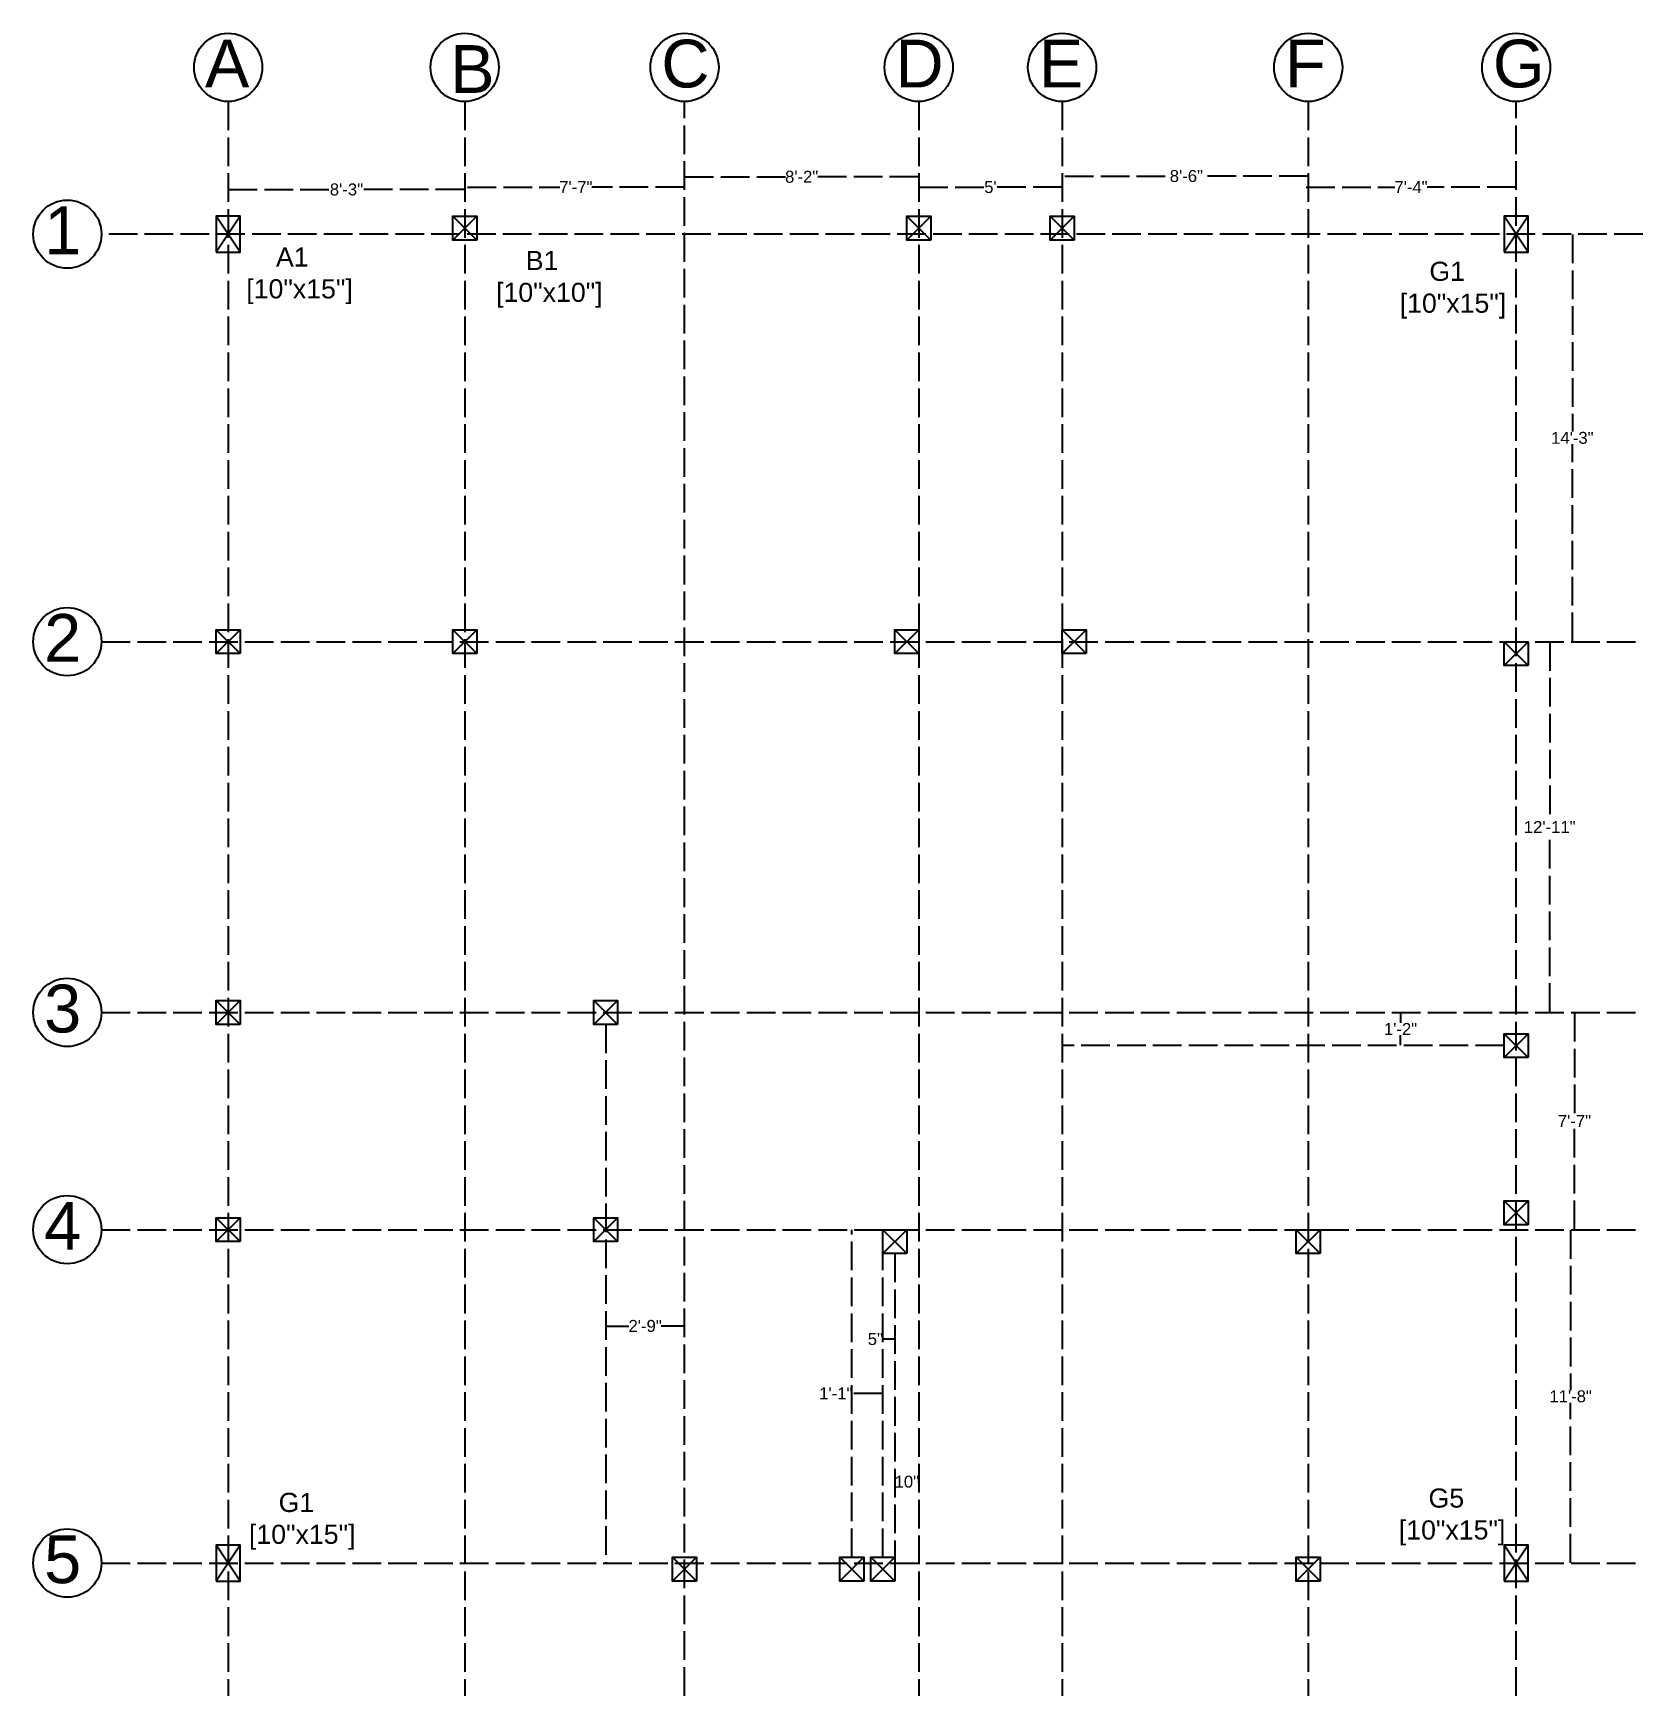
# Model space of a CAD drawing. Header units: inches. Extents: x 652 to 1326, y 19 to 714.
import ezdxf

# ---------------------------------------------------------------- set-up
doc = ezdxf.new("R2010")
doc.units = ezdxf.units.IN
doc.header["$MEASUREMENT"] = 0
doc.linetypes.add('ACAD_ISO02W100', pattern=[15, 12, -3])
doc.styles.get("Standard").update_dxf_attribs({"font": 'arial.ttf'})
doc.dimstyles.get("Standard").update_dxf_attribs({"dimtxt": 5, "dimasz": 0.18, "dimexe": 0.18, "dimexo": 0.0625, "dimgap": 0.09, "dimtad": 0, "dimtih": 1, "dimtoh": 1, "dimdec": 0, "dimdsep": 46, "dimlunit": 3, "dimtxsty": 'Standard', "dimcen": 0.09, "dimse1": 1, "dimse2": 1, "dimadec": 0, "dimazin": 0, "dimtfac": 1, "dimtdec": 0, "dimtofl": 0, "dimtmove": 0, "dimatfit": 3, "dimfxl": 1, "dimtolj": 1, "dimtzin": 0, "dimarcsym": 0})

# ---------------------------------------------------------------- blocks, each defined once
blk = doc.blocks.new('*D18')
at = {"color": 0, "linetype": 'ACAD_ISO02W100', "lineweight": -2, "transparency": 16777216}
for p, q in [((892.2, 173.56), (901.74, 173.56)), ((924.84, 173.56), (915.29, 173.56))]:
    blk.add_line(p, q, dxfattribs=at)
at = {"color": 0, "linetype": 'ACAD_ISO02W100', "transparency": 16777216}
for points in [[(892.2, 173.59), (892.2, 173.53), (892.02, 173.56)], [(924.84, 173.59), (924.84, 173.53), (925.02, 173.56)]]:
    blk.add_solid(points, dxfattribs=at)
at = {"layer": 'Defpoints', "color": 0, "linetype": 'ACAD_ISO02W100', "transparency": 16777216}
for p in [(892.02, 186.52), (925.02, 186.52), (892.02, 173.56)]:
    blk.add_point(p, dxfattribs=at)
at = {"color": 0, "linetype": 'ACAD_ISO02W100', "transparency": 16777216, "insert": (908.52, 173.56), "char_height": 5, "attachment_point": 5}
blk.add_mtext('\\A1;2\'-9"', dxfattribs=at)
blk = doc.blocks.new('*D19')
at = {"color": 0, "linetype": 'ACAD_ISO02W100', "lineweight": -2, "transparency": 16777216}
for p, q in [((995.02, 145.36), (994.84, 145.36)), ((1007.84, 145.36), (995.2, 145.36))]:
    blk.add_line(p, q, dxfattribs=at)
at = {"color": 0, "linetype": 'ACAD_ISO02W100', "transparency": 16777216}
for points in [[(995.2, 145.39), (995.2, 145.33), (995.02, 145.36)], [(1007.84, 145.39), (1007.84, 145.33), (1008.02, 145.36)]]:
    blk.add_solid(points, dxfattribs=at)
at = {"layer": 'Defpoints', "color": 0, "linetype": 'ACAD_ISO02W100', "transparency": 16777216}
for p in [(995.02, 153.52), (1008.02, 153.52), (995.02, 145.36)]:
    blk.add_point(p, dxfattribs=at)
at = {"color": 0, "linetype": 'ACAD_ISO02W100', "transparency": 16777216, "insert": (988.33, 145.36), "char_height": 5, "attachment_point": 5}
blk.add_mtext('\\A1;1\'-1"', dxfattribs=at)
blk = doc.blocks.new('*D20')
at = {"color": 0, "linetype": 'ACAD_ISO02W100', "lineweight": -2, "transparency": 16777216}
for p, q in [((1008.02, 168.07), (1007.84, 168.07)), ((1012.84, 168.07), (1008.2, 168.07))]:
    blk.add_line(p, q, dxfattribs=at)
at = {"color": 0, "linetype": 'ACAD_ISO02W100', "transparency": 16777216}
for points in [[(1008.2, 168.1), (1008.2, 168.04), (1008.02, 168.07)], [(1012.84, 168.1), (1012.84, 168.04), (1013.02, 168.07)]]:
    blk.add_solid(points, dxfattribs=at)
at = {"layer": 'Defpoints', "color": 0, "linetype": 'ACAD_ISO02W100', "transparency": 16777216}
for p in [(1008.02, 168.07), (1008.02, 165.13), (1013.02, 165.13)]:
    blk.add_point(p, dxfattribs=at)
at = {"color": 0, "linetype": 'ACAD_ISO02W100', "transparency": 16777216, "insert": (1004.87, 168.07), "char_height": 5, "attachment_point": 5}
blk.add_mtext('\\A1;5"', dxfattribs=at)
blk = doc.blocks.new('*D21')
at = {"color": 0, "linetype": 'ACAD_ISO02W100', "lineweight": -2, "transparency": 16777216}
for p, q in [((1013.2, 108.4), (1013.34, 108.4)), ((1022.84, 108.4), (1022.69, 108.4))]:
    blk.add_line(p, q, dxfattribs=at)
at = {"color": 0, "linetype": 'ACAD_ISO02W100', "transparency": 16777216}
for points in [[(1013.2, 108.43), (1013.2, 108.37), (1013.02, 108.4)], [(1022.84, 108.43), (1022.84, 108.37), (1023.02, 108.4)]]:
    blk.add_solid(points, dxfattribs=at)
at = {"layer": 'Defpoints', "color": 0, "linetype": 'ACAD_ISO02W100', "transparency": 16777216}
for p in [(1013.02, 112.25), (1023.02, 112.25), (1013.02, 108.4)]:
    blk.add_point(p, dxfattribs=at)
at = {"color": 0, "linetype": 'ACAD_ISO02W100', "transparency": 16777216, "insert": (1018.02, 108.4), "char_height": 5, "attachment_point": 5}
blk.add_mtext('\\A1;10"', dxfattribs=at)
blk = doc.blocks.new('*D22')
at = {"color": 0, "linetype": 'ACAD_ISO02W100', "lineweight": -2, "transparency": 16777216}
for p, q in [((1224.66, 304.59), (1224.66, 300.42)), ((1224.66, 291.04), (1224.66, 295.22))]:
    blk.add_line(p, q, dxfattribs=at)
at = {"color": 0, "linetype": 'ACAD_ISO02W100', "transparency": 16777216}
for points in [[(1224.63, 304.59), (1224.69, 304.59), (1224.66, 304.77)], [(1224.63, 291.04), (1224.69, 291.04), (1224.66, 290.86)]]:
    blk.add_solid(points, dxfattribs=at)
at = {"layer": 'Defpoints', "color": 0, "linetype": 'ACAD_ISO02W100', "transparency": 16777216}
for p in [(1233.57, 304.77), (1224.66, 290.86), (1233.57, 290.86)]:
    blk.add_point(p, dxfattribs=at)
at = {"color": 0, "linetype": 'ACAD_ISO02W100', "transparency": 16777216, "insert": (1224.66, 297.82), "char_height": 5, "attachment_point": 5}
blk.add_mtext('\\A1;1\'-2"', dxfattribs=at)
blk = doc.blocks.new('*D23')
at = {"color": 0, "linetype": 'ACAD_ISO02W100', "lineweight": -2, "transparency": 16777216}
for p, q in [((734.2, 649.05), (776.78, 649.05)), ((832.84, 649.05), (790.25, 649.05))]:
    blk.add_line(p, q, dxfattribs=at)
at = {"color": 0, "linetype": 'ACAD_ISO02W100', "transparency": 16777216}
for points in [[(734.2, 649.08), (734.2, 649.02), (734.02, 649.05)], [(832.84, 649.08), (832.84, 649.02), (833.02, 649.05)]]:
    blk.add_solid(points, dxfattribs=at)
at = {"layer": 'Defpoints', "color": 0, "linetype": 'ACAD_ISO02W100', "transparency": 16777216}
for p in [(734.02, 649.05), (734.02, 649.05), (833.02, 649.05)]:
    blk.add_point(p, dxfattribs=at)
at = {"color": 0, "linetype": 'ACAD_ISO02W100', "transparency": 16777216, "insert": (783.52, 649.05), "char_height": 5, "attachment_point": 5}
blk.add_mtext('\\A1;8\'-3"', dxfattribs=at)
blk = doc.blocks.new('*D24')
at = {"color": 0, "linetype": 'ACAD_ISO02W100', "lineweight": -2, "transparency": 16777216}
for p, q in [((834.2, 650.05), (872.8, 650.05)), ((924.84, 650.05), (886.23, 650.05))]:
    blk.add_line(p, q, dxfattribs=at)
at = {"color": 0, "linetype": 'ACAD_ISO02W100', "transparency": 16777216}
for points in [[(834.2, 650.08), (834.2, 650.02), (834.02, 650.05)], [(924.84, 650.08), (924.84, 650.02), (925.02, 650.05)]]:
    blk.add_solid(points, dxfattribs=at)
at = {"layer": 'Defpoints', "color": 0, "linetype": 'ACAD_ISO02W100', "transparency": 16777216}
for p in [(834.02, 650.05), (834.02, 650.05), (925.02, 649.05)]:
    blk.add_point(p, dxfattribs=at)
at = {"color": 0, "linetype": 'ACAD_ISO02W100', "transparency": 16777216, "insert": (879.52, 650.05), "char_height": 5, "attachment_point": 5}
blk.add_mtext('\\A1;7\'-7"', dxfattribs=at)
blk = doc.blocks.new('*D25')
at = {"color": 0, "linetype": 'ACAD_ISO02W100', "lineweight": -2, "transparency": 16777216}
for p, q in [((925.2, 654.35), (967.28, 654.35)), ((1022.84, 654.35), (980.75, 654.35))]:
    blk.add_line(p, q, dxfattribs=at)
at = {"color": 0, "linetype": 'ACAD_ISO02W100', "transparency": 16777216}
for points in [[(925.2, 654.38), (925.2, 654.32), (925.02, 654.35)], [(1022.84, 654.38), (1022.84, 654.32), (1023.02, 654.35)]]:
    blk.add_solid(points, dxfattribs=at)
at = {"layer": 'Defpoints', "color": 0, "linetype": 'ACAD_ISO02W100', "transparency": 16777216}
for p in [(925.02, 654.35), (925.02, 649.05), (1023.02, 650.05)]:
    blk.add_point(p, dxfattribs=at)
at = {"color": 0, "linetype": 'ACAD_ISO02W100', "transparency": 16777216, "insert": (974.02, 654.35), "char_height": 5, "attachment_point": 5}
blk.add_mtext('\\A1;8\'-2"', dxfattribs=at)
blk = doc.blocks.new('*D26')
at = {"color": 0, "linetype": 'ACAD_ISO02W100', "lineweight": -2, "transparency": 16777216}
for p, q in [((1023.2, 650.05), (1050.62, 650.05)), ((1082.84, 650.05), (1055.41, 650.05))]:
    blk.add_line(p, q, dxfattribs=at)
at = {"color": 0, "linetype": 'ACAD_ISO02W100', "transparency": 16777216}
for points in [[(1023.2, 650.08), (1023.2, 650.02), (1023.02, 650.05)], [(1082.84, 650.08), (1082.84, 650.02), (1083.02, 650.05)]]:
    blk.add_solid(points, dxfattribs=at)
at = {"layer": 'Defpoints', "color": 0, "linetype": 'ACAD_ISO02W100', "transparency": 16777216}
for p in [(1023.02, 650.05), (1023.02, 649.63), (1083.02, 649.63)]:
    blk.add_point(p, dxfattribs=at)
at = {"color": 0, "linetype": 'ACAD_ISO02W100', "transparency": 16777216, "insert": (1053.02, 650.05), "char_height": 5, "attachment_point": 5}
blk.add_mtext("\\A1;5'", dxfattribs=at)
blk = doc.blocks.new('*D27')
at = {"color": 0, "linetype": 'ACAD_ISO02W100', "lineweight": -2, "transparency": 16777216}
for p, q in [((1084.2, 654.68), (1128.28, 654.68)), ((1185.84, 654.68), (1141.75, 654.68))]:
    blk.add_line(p, q, dxfattribs=at)
at = {"color": 0, "linetype": 'ACAD_ISO02W100', "transparency": 16777216}
for points in [[(1084.2, 654.71), (1084.2, 654.65), (1084.02, 654.68)], [(1185.84, 654.71), (1185.84, 654.65), (1186.02, 654.68)]]:
    blk.add_solid(points, dxfattribs=at)
at = {"layer": 'Defpoints', "color": 0, "linetype": 'ACAD_ISO02W100', "transparency": 16777216}
for p in [(1084.02, 654.68), (1084.02, 651.05), (1186.02, 650.05)]:
    blk.add_point(p, dxfattribs=at)
at = {"color": 0, "linetype": 'ACAD_ISO02W100', "transparency": 16777216, "insert": (1135.02, 654.68), "char_height": 5, "attachment_point": 5}
blk.add_mtext('\\A1;8\'-6"', dxfattribs=at)
blk = doc.blocks.new('*D28')
at = {"color": 0, "linetype": 'ACAD_ISO02W100', "lineweight": -2, "transparency": 16777216}
for p, q in [((1185.2, 650.05), (1222.3, 650.05)), ((1272.84, 650.05), (1235.73, 650.05))]:
    blk.add_line(p, q, dxfattribs=at)
at = {"color": 0, "linetype": 'ACAD_ISO02W100', "transparency": 16777216}
for points in [[(1185.2, 650.08), (1185.2, 650.02), (1185.02, 650.05)], [(1272.84, 650.08), (1272.84, 650.02), (1273.02, 650.05)]]:
    blk.add_solid(points, dxfattribs=at)
at = {"layer": 'Defpoints', "color": 0, "linetype": 'ACAD_ISO02W100', "transparency": 16777216}
for p in [(1273.02, 654.68), (1185.02, 653.68), (1185.02, 650.05)]:
    blk.add_point(p, dxfattribs=at)
at = {"color": 0, "linetype": 'ACAD_ISO02W100', "transparency": 16777216, "insert": (1229.02, 650.05), "char_height": 5, "attachment_point": 5}
blk.add_mtext('\\A1;7\'-4"', dxfattribs=at)
blk = doc.blocks.new('*D29')
at = {"color": 0, "linetype": 'ACAD_ISO02W100', "lineweight": -2, "transparency": 16777216}
for p, q in [((1296.55, 630.18), (1296.55, 547.76)), ((1296.55, 460.04), (1296.55, 542.47))]:
    blk.add_line(p, q, dxfattribs=at)
at = {"color": 0, "linetype": 'ACAD_ISO02W100', "transparency": 16777216}
for points in [[(1296.52, 630.18), (1296.58, 630.18), (1296.55, 630.36)], [(1296.52, 460.04), (1296.58, 460.04), (1296.55, 459.86)]]:
    blk.add_solid(points, dxfattribs=at)
at = {"layer": 'Defpoints', "color": 0, "linetype": 'ACAD_ISO02W100', "transparency": 16777216}
for p in [(1296.55, 630.36), (1296.55, 459.86), (1296.55, 459.86)]:
    blk.add_point(p, dxfattribs=at)
at = {"color": 0, "linetype": 'ACAD_ISO02W100', "transparency": 16777216, "insert": (1296.55, 545.11), "char_height": 5, "attachment_point": 5}
blk.add_mtext('\\A1;14\'-3"', dxfattribs=at)
blk = doc.blocks.new('*D30')
at = {"color": 0, "linetype": 'ACAD_ISO02W100', "lineweight": -2, "transparency": 16777216}
for p, q in [((1287.07, 459.68), (1287.07, 384.92)), ((1287.07, 304.95), (1287.07, 379.72))]:
    blk.add_line(p, q, dxfattribs=at)
at = {"color": 0, "linetype": 'ACAD_ISO02W100', "transparency": 16777216}
for points in [[(1287.04, 459.68), (1287.1, 459.68), (1287.07, 459.86)], [(1287.04, 304.95), (1287.1, 304.95), (1287.07, 304.77)]]:
    blk.add_solid(points, dxfattribs=at)
at = {"layer": 'Defpoints', "color": 0, "linetype": 'ACAD_ISO02W100', "transparency": 16777216}
for p in [(1287.07, 459.86), (1287.07, 304.77), (1287.07, 304.77)]:
    blk.add_point(p, dxfattribs=at)
at = {"color": 0, "linetype": 'ACAD_ISO02W100', "transparency": 16777216, "insert": (1287.07, 382.32), "char_height": 5, "attachment_point": 5}
blk.add_mtext('\\A1;12\'-11"', dxfattribs=at)
blk = doc.blocks.new('*D31')
at = {"color": 0, "linetype": 'ACAD_ISO02W100', "lineweight": -2, "transparency": 16777216}
for p, q in [((1297.41, 304.59), (1297.41, 261.91)), ((1297.41, 214.04), (1297.41, 256.73))]:
    blk.add_line(p, q, dxfattribs=at)
at = {"color": 0, "linetype": 'ACAD_ISO02W100', "transparency": 16777216}
for points in [[(1297.38, 304.59), (1297.44, 304.59), (1297.41, 304.77)], [(1297.38, 214.04), (1297.44, 214.04), (1297.41, 213.86)]]:
    blk.add_solid(points, dxfattribs=at)
at = {"layer": 'Defpoints', "color": 0, "linetype": 'ACAD_ISO02W100', "transparency": 16777216}
for p in [(1297.41, 304.77), (1297.41, 213.86), (1297.41, 213.86)]:
    blk.add_point(p, dxfattribs=at)
at = {"color": 0, "linetype": 'ACAD_ISO02W100', "transparency": 16777216, "insert": (1297.41, 259.32), "char_height": 5, "attachment_point": 5}
blk.add_mtext('\\A1;7\'-7"', dxfattribs=at)
blk = doc.blocks.new('*D32')
at = {"color": 0, "linetype": 'ACAD_ISO02W100', "lineweight": -2, "transparency": 16777216}
for p, q in [((1295.83, 213.68), (1295.83, 146.76)), ((1295.83, 74.54), (1295.83, 141.47))]:
    blk.add_line(p, q, dxfattribs=at)
at = {"color": 0, "linetype": 'ACAD_ISO02W100', "transparency": 16777216}
for points in [[(1295.8, 213.68), (1295.86, 213.68), (1295.83, 213.86)], [(1295.8, 74.54), (1295.86, 74.54), (1295.83, 74.36)]]:
    blk.add_solid(points, dxfattribs=at)
at = {"layer": 'Defpoints', "color": 0, "linetype": 'ACAD_ISO02W100', "transparency": 16777216}
for p in [(1289.68, 213.86), (1289.68, 74.36), (1295.83, 74.36)]:
    blk.add_point(p, dxfattribs=at)
at = {"color": 0, "linetype": 'ACAD_ISO02W100', "transparency": 16777216, "insert": (1295.83, 144.11), "char_height": 5, "attachment_point": 5}
blk.add_mtext('\\A1;11\'-8"', dxfattribs=at)

msp = doc.modelspace()

# ---------------------------------------------------------------- linework, layer by layer
at = {"linetype": 'ACAD_ISO02W100'}
for p, q in [((734.02, 685.86), (734.02, 18.86)), ((833.02, 685.86), (833.02, 18.86)), ((925.02, 18.86), (925.02, 685.86)), ((1023.02, 685.86), (1023.02, 18.86)), ((1083.02, 685.86), (1083.02, 18.86)), ((1186.02, 685.86), (1186.02, 18.86)), ((1273.02, 18.86), (1273.02, 685.86)), ((1326.02, 630.36), (681.02, 630.36)), ((681.02, 459.86), (1326.02, 459.86)), ((681.02, 304.77), (1326.02, 304.77)), ((892.02, 299.77), (892.02, 74.36)), ((1268.02, 290.86), (1083.02, 290.86)), ((681.02, 213.86), (1326.02, 213.86)), ((995.02, 76.86), (995.02, 213.86)), ((1008.02, 76.86), (1008.02, 213.86)), ((1013.02, 203.86), (1013.02, 74.36)), ((681.02, 74.36), (1326.02, 74.36))]:
    msp.add_line(p, q, dxfattribs=at)
at = {"color": 5}
for p, q in [((739.02, 622.86), (729.02, 637.86)), ((739.02, 637.86), (729.02, 622.86)), ((1278.02, 622.86), (1268.02, 637.86)), ((1278.02, 637.86), (1268.02, 622.86)), ((739.02, 66.86), (729.02, 81.86)), ((739.02, 81.86), (729.02, 66.86)), ((1278.02, 66.86), (1268.02, 81.86)), ((1278.02, 81.86), (1268.02, 66.86))]:
    msp.add_line(p, q, dxfattribs=at)
at = {"color": 1}
for p, q in [((838.02, 637.86), (828.02, 627.86)), ((828.02, 637.86), (838.02, 627.86)), ((1028.02, 637.86), (1018.02, 627.86)), ((1018.02, 637.86), (1028.02, 627.86)), ((1088.02, 637.86), (1078.02, 627.86)), ((1078.02, 637.86), (1088.02, 627.86)), ((739.02, 464.86), (729.02, 454.86)), ((729.02, 464.86), (739.02, 454.86)), ((838.02, 464.86), (828.02, 454.86)), ((828.02, 464.86), (838.02, 454.86)), ((1023.02, 464.86), (1013.02, 454.86)), ((1013.02, 464.86), (1023.02, 454.86)), ((1093.02, 464.86), (1083.02, 454.86)), ((1083.02, 464.86), (1093.02, 454.86)), ((1278.02, 459.86), (1268.02, 449.86)), ((1268.02, 459.86), (1278.02, 449.86)), ((739.02, 309.77), (729.02, 299.77)), ((729.02, 309.77), (739.02, 299.77)), ((897.02, 309.77), (887.02, 299.77)), ((887.02, 309.77), (897.02, 299.77)), ((1278.02, 295.86), (1268.02, 285.86)), ((1268.02, 295.86), (1278.02, 285.86)), ((1278.02, 225.86), (1268.02, 215.86)), ((1268.02, 225.86), (1278.02, 215.86)), ((739.02, 218.86), (729.02, 208.86)), ((729.02, 218.86), (739.02, 208.86)), ((897.02, 218.86), (887.02, 208.86)), ((887.02, 218.86), (897.02, 208.86)), ((1018.02, 213.86), (1008.02, 203.86)), ((1008.02, 213.86), (1018.02, 203.86)), ((1191.02, 213.86), (1181.02, 203.86)), ((1181.02, 213.86), (1191.02, 203.86)), ((930.02, 76.86), (920.02, 66.86)), ((920.02, 76.86), (930.02, 66.86)), ((1000.02, 76.86), (990.02, 66.86)), ((990.02, 76.86), (1000.02, 66.86)), ((1013.02, 76.86), (1003.02, 66.86)), ((1003.02, 76.86), (1013.02, 66.86)), ((1191.02, 76.86), (1181.02, 66.86)), ((1181.02, 76.86), (1191.02, 66.86))]:
    msp.add_line(p, q, dxfattribs=at)
at = {"color": 5}
for points in [[(729.02, 622.86), (739.02, 622.86), (739.02, 637.86), (729.02, 637.86)], [(1268.02, 622.86), (1278.02, 622.86), (1278.02, 637.86), (1268.02, 637.86)], [(729.02, 66.86), (739.02, 66.86), (739.02, 81.86), (729.02, 81.86)], [(1268.02, 66.86), (1278.02, 66.86), (1278.02, 81.86), (1268.02, 81.86)]]:
    msp.add_lwpolyline(points, close=True, dxfattribs=at)
at = {"color": 1}
for points in [[(838.02, 627.86), (828.02, 627.86), (828.02, 637.86), (838.02, 637.86)], [(1028.02, 627.86), (1018.02, 627.86), (1018.02, 637.86), (1028.02, 637.86)], [(1088.02, 627.86), (1078.02, 627.86), (1078.02, 637.86), (1088.02, 637.86)], [(739.02, 454.86), (729.02, 454.86), (729.02, 464.86), (739.02, 464.86)], [(838.02, 454.86), (828.02, 454.86), (828.02, 464.86), (838.02, 464.86)], [(1023.02, 454.86), (1013.02, 454.86), (1013.02, 464.86), (1023.02, 464.86)], [(1093.02, 454.86), (1083.02, 454.86), (1083.02, 464.86), (1093.02, 464.86)], [(1278.02, 449.86), (1268.02, 449.86), (1268.02, 459.86), (1278.02, 459.86)], [(739.02, 299.77), (729.02, 299.77), (729.02, 309.77), (739.02, 309.77)], [(897.02, 299.77), (887.02, 299.77), (887.02, 309.77), (897.02, 309.77)], [(1278.02, 285.86), (1268.02, 285.86), (1268.02, 295.86), (1278.02, 295.86)], [(1278.02, 215.86), (1268.02, 215.86), (1268.02, 225.86), (1278.02, 225.86)], [(739.02, 208.86), (729.02, 208.86), (729.02, 218.86), (739.02, 218.86)], [(897.02, 208.86), (887.02, 208.86), (887.02, 218.86), (897.02, 218.86)], [(1018.02, 203.86), (1008.02, 203.86), (1008.02, 213.86), (1018.02, 213.86)], [(1191.02, 203.86), (1181.02, 203.86), (1181.02, 213.86), (1191.02, 213.86)], [(930.02, 66.86), (920.02, 66.86), (920.02, 76.86), (930.02, 76.86)], [(1000.02, 66.86), (990.02, 66.86), (990.02, 76.86), (1000.02, 76.86)], [(1013.02, 66.86), (1003.02, 66.86), (1003.02, 76.86), (1013.02, 76.86)], [(1191.02, 66.86), (1181.02, 66.86), (1181.02, 76.86), (1191.02, 76.86)]]:
    msp.add_lwpolyline(points, close=True, dxfattribs=at)
at = {"color": 11, "true_color": 0xf27172}
for centre in [(734.02, 700.14), (833.02, 700.14), (925.02, 700.14), (1023.02, 700.14), (1083.02, 700.14), (1186.02, 700.14), (1273.02, 700.14), (666.73, 630.36), (666.73, 459.86), (666.73, 304.77), (666.73, 213.86), (666.73, 74.36)]:
    msp.add_circle(centre, 14.28, dxfattribs=at)

# ---------------------------------------------------------------- texts
at = {"color": 11, "true_color": 0xf27172, "char_height": 20, "attachment_point": 1}
for s, insert in [('A', (724.28, 711.74)), ('C', (915.28, 711.74)), ('D', (1013.28, 711.74)), ('E', (1073.28, 711.74)), ('F', (1176.28, 711.74)), ('G', (1263.28, 711.74)), ('B', (826.89, 709.47)), ('1', (657, 641.96)), ('2', (657, 471.46)), ('3', (657, 316.37)), ('4', (657, 225.46)), ('5', (657, 85.96))]:
    msp.add_mtext_dynamic_manual_height_columns(s, width=2325.9583, gutter_width=100, heights=[0], dxfattribs=dict(at, insert=insert))
at = {"color": 31, "true_color": 0xfecc66, "char_height": 8, "attachment_point": 1}
for s, insert in [('    A1\\P[10"x15"]', (741.6, 624.83)), ('    B1\\P[10"x10"]', (846.14, 623.36)), ('    G1\\P[10"x15"]', (1224.29, 618.83)), ('    G5\\P[10"x15"]', (1223.93, 105.57)), ('    G1\\P[10"x15"]', (742.72, 103.74))]:
    msp.add_mtext_dynamic_manual_height_columns(s, width=930.3833, gutter_width=40, heights=[0], dxfattribs=dict(at, insert=insert))

# ---------------------------------------------------------------- dimensions: what is measured, and where the dimension line sits
at = {"linetype": 'ACAD_ISO02W100'}
for base, p1, p2, picture, middle in [((925.02, 654.35), (1023.02, 650.05), (925.02, 649.05), '*D25', (974.02, 654.35)), ((1084.02, 654.68), (1186.02, 650.05), (1084.02, 651.05), '*D27', (1135.02, 654.68)), ((1185.02, 650.05), (1273.02, 654.68), (1185.02, 653.68), '*D28', (1229.02, 650.05)), ((734.02, 649.05), (833.02, 649.05), (734.02, 649.05), '*D23', (783.52, 649.05)), ((834.02, 650.05), (925.02, 649.05), (834.02, 650.05), '*D24', (879.52, 650.05)), ((1023.02, 650.05), (1083.02, 649.63), (1023.02, 649.63), '*D26', (1053.02, 650.05)), ((892.02, 173.56), (925.02, 186.52), (892.02, 186.52), '*D18', (908.52, 173.56)), ((1008.02, 168.07), (1013.02, 165.13), (1008.02, 165.13), '*D20', (1004.87, 168.07)), ((995.02, 145.36), (1008.02, 153.52), (995.02, 153.52), '*D19', (988.33, 145.36)), ((1013.02, 108.4), (1023.02, 112.25), (1013.02, 112.25), '*D21', (1018.02, 108.4))]:
    dim = msp.add_linear_dim(base=base, p1=p1, p2=p2, dimstyle='Standard', dxfattribs=at)
    dim.commit()
    dim.dimension.update_dxf_attribs({"geometry": picture, "text_midpoint": middle})
for base, p1, p2, picture, middle in [((1296.55190398, 459.86315067), (1296.55190398, 630.36315067), (1296.55190398, 459.86315067), '*D29', (1296.55190398, 545.11315067)), ((1287.07, 304.77), (1287.07, 459.86), (1287.07, 304.77), '*D30', (1287.07, 382.32)), ((1224.66, 290.86), (1233.57, 304.77), (1233.57, 290.86), '*D22', (1224.66, 297.82)), ((1297.41, 213.86), (1297.41, 304.77), (1297.41, 213.86), '*D31', (1297.41, 259.32)), ((1295.83030719, 74.36315067), (1289.67672934, 213.86315067), (1289.67672934, 74.36315067), '*D32', (1295.83030719, 144.11315067))]:
    dim = msp.add_linear_dim(base=base, p1=p1, p2=p2, angle=90, dimstyle='Standard', dxfattribs=at)
    dim.commit()
    dim.dimension.update_dxf_attribs({"geometry": picture, "text_midpoint": middle})

doc.saveas('drawing.dxf')
